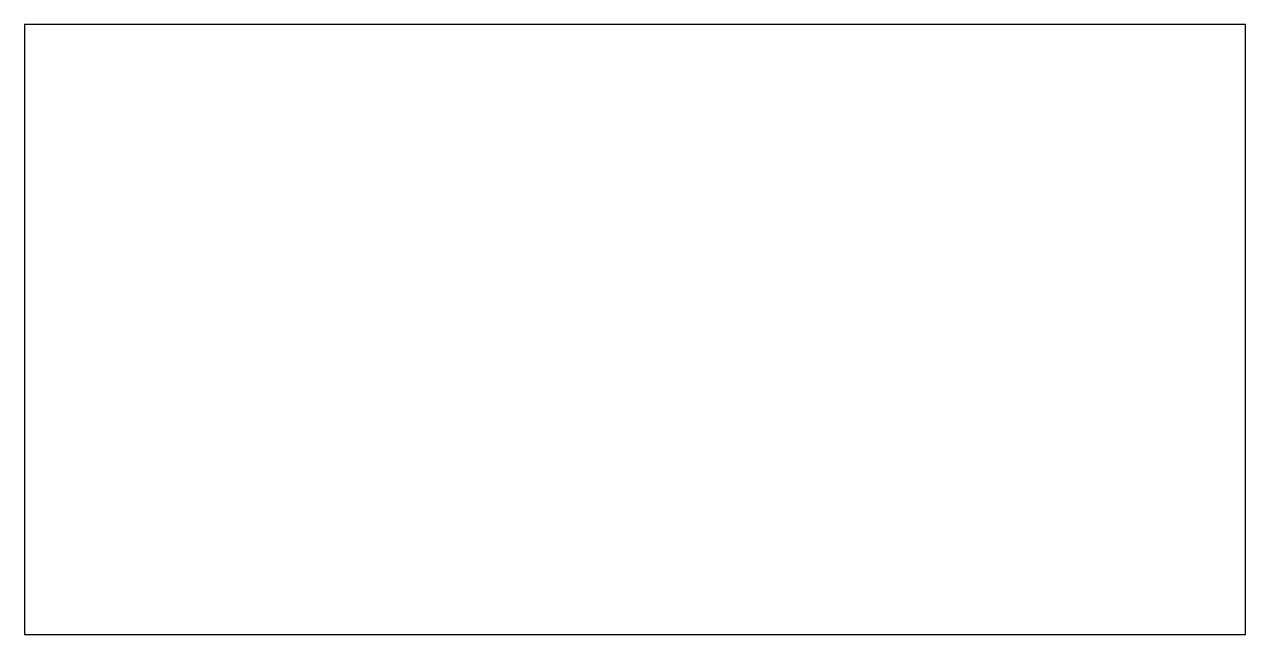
# Model space of a CAD drawing. Header units: inches. Extents: x 0 to 2, y 0 to 1.
import ezdxf

# ---------------------------------------------------------------- set-up
doc = ezdxf.new("R2010")
doc.units = ezdxf.units.IN
doc.header["$MEASUREMENT"] = 0

msp = doc.modelspace()

# ---------------------------------------------------------------- linework, layer by layer
for p, q in [((2, 1), (0, 1)), ((0, 1), (0, 0)), ((2, 0), (2, 1)), ((0, 0), (2, 0))]:
    msp.add_line(p, q)

doc.saveas('drawing.dxf')
